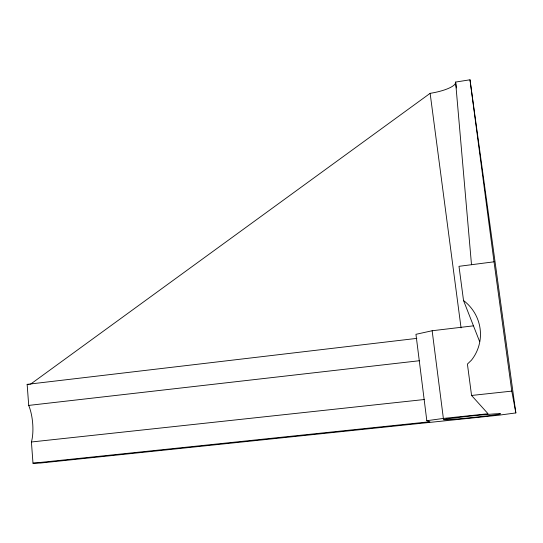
<?xml version="1.0" encoding="UTF-8"?>
<svg xmlns="http://www.w3.org/2000/svg" width="543" height="543" viewBox="0 0 543 543"><rect width="100%" height="100%" fill="white"/><g stroke="black" fill="none" stroke-linecap="round" stroke-linejoin="round"><path stroke-width="0.81" d="M30.489 384.22L430.131 93.335A27.51 7.29 -8.6 0 0 455.604 82.068L470 79.794L515.85 412.931L498.854 415.198L40.311 463.05L32.987 463.206L31.419 441.988A26.308 9.272 84.7 0 0 28.711 405.411L27.15 384.356L416.841 338.377M473.381 325.848L432.147 330.748L415.952 334.318L426.818 420.71L429.92 421.741L32.987 463.206M426.818 420.71L443.373 418.443L488.055 413.759L471.562 395.46L467.414 364.075L471.446 360.185A43.006 42.293 11.6 0 0 463.525 300.51L458.991 266.321L494.021 261.814L511.784 391.123L515.85 412.931M28.711 405.411L419.651 360.701M31.419 441.988L424.551 399.492M471.562 395.46L511.784 391.123M27.15 384.356L29.139 384.627M463.525 300.51L479.686 341.71M456.398 87.946L455.604 82.068L471.5 264.712M470 79.794L494.021 261.814M430.131 93.335L461.061 327.911M432.147 330.748L443.373 418.443M446.427 419.013L443.957 419.474A28.752 0.835 -5.9 0 0 470.991 417.682A28.752 0.835 -5.9 0 0 500.293 413.698A28.752 0.835 -5.9 0 0 463.294 416.848L446.427 419.013"/></g></svg>
